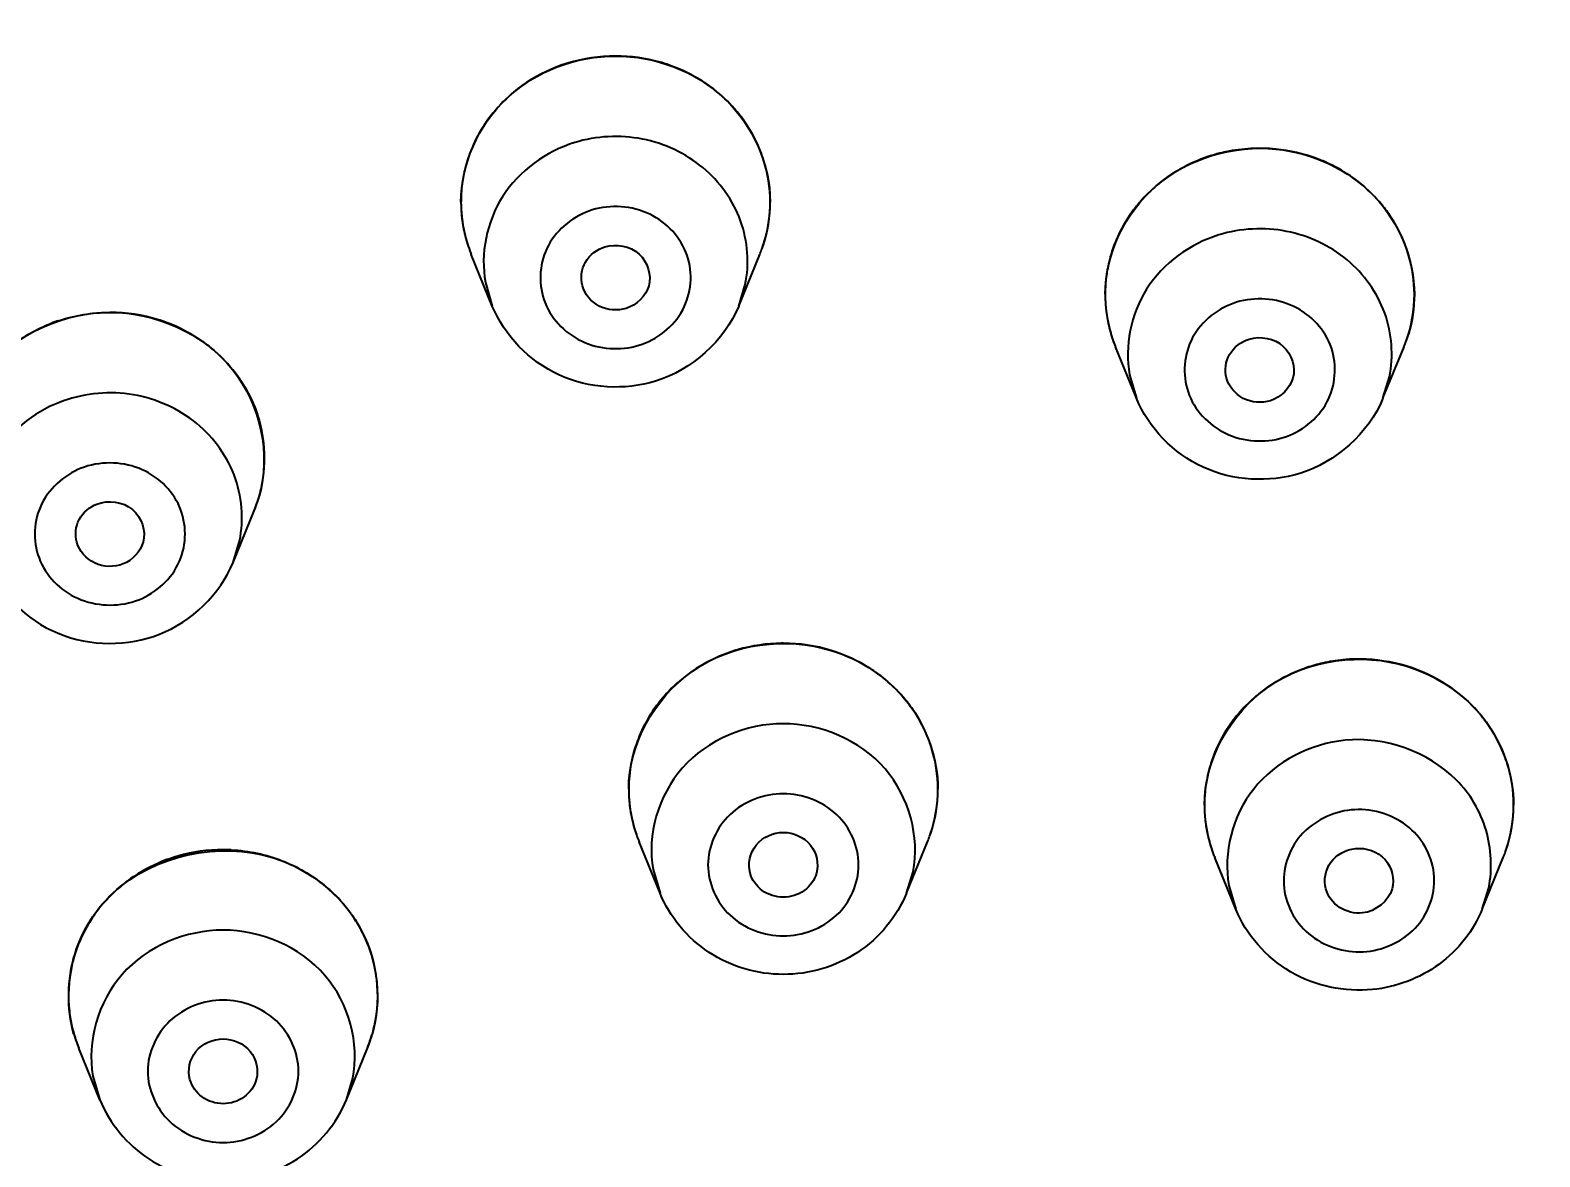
# Model space of a CAD drawing. Header units: millimetres. Extents: x 13495 to 14291, y -4366 to -3315.
# Drawn here: x 13882.07 to 13885.37, y -3794.761 to -3792.298 of the extents above; entities that cross this region are included whole.
import ezdxf

# ---------------------------------------------------------------- set-up
doc = ezdxf.new("R2010")
doc.units = ezdxf.units.MM
doc.header["$LTSCALE"] = 0.1
doc.layers.get('0').update_dxf_attribs({"lineweight": 15})
doc.layers.add('1', color=7, linetype='Continuous')
doc.styles.add('ARIAL', font='arial.ttf')
doc.dimstyles.new('사본 ISO-25', dxfattribs={"dimtxt": 4, "dimasz": 3.5, "dimexe": 0.5, "dimexo": 0.625, "dimgap": 1.5, "dimtad": 1, "dimtih": 1, "dimtoh": 1, "dimdec": 1, "dimlfac": 4, "dimdsep": 46, "dimtxsty": 'ARIAL', "dimcen": 0, "dimclrd": 3, "dimclre": 3, "dimclrt": 3, "dimadec": 1, "dimazin": 0, "dimtfac": 1, "dimtdec": 1, "dimtmove": 0, "dimatfit": 3, "dimfxl": 1.25, "dimtfill": 1, "dimarcsym": 0})

# ---------------------------------------------------------------- blocks, each defined once
blk = doc.blocks.new('*D104')
at = {"color": 3, "lineweight": -2, "transparency": 16777216}
for p, q in [((13864.184, -3793.8186), (13864.184, -3773.2593)), ((13894.2885, -3793.9819), (13894.2885, -3773.2593)), ((13867.684, -3773.7593), (13890.7885, -3773.7593))]:
    blk.add_line(p, q, dxfattribs=at)
at = {"color": 3, "transparency": 16777216}
for points in [[(13867.684, -3773.176), (13867.684, -3774.3427), (13864.184, -3773.7593)], [(13890.7885, -3773.176), (13890.7885, -3774.3427), (13894.2885, -3773.7593)]]:
    blk.add_solid(points, dxfattribs=at)
at = {"layer": 'Defpoints', "color": 0, "transparency": 16777216}
for p in [(13894.2885, -3773.7593), (13864.184, -3794.4436), (13894.2885, -3794.6069)]:
    blk.add_point(p, dxfattribs=at)
at = {"color": 3, "transparency": 16777216, "insert": (13879.2363, -3770.2511), "char_height": 4, "attachment_point": 5, "style": 'ARIAL', "bg_fill": 3, "box_fill_scale": 1.1, "bg_fill_color": 256, "bg_fill_true_color": 13158600, "bg_fill_transparency": 0}
blk.add_mtext('{\\fISOCPEUR|b0|i0|c0|p34;%%C}121', dxfattribs=at)

msp = doc.modelspace()

# ---------------------------------------------------------------- linework, layer by layer
at = {"layer": '1', "color": 7, "linetype": 'Continuous'}
for p, q in [((13883.0802, -3792.9012), (13883.0342, -3792.7886)), ((13883.619, -3792.9012), (13883.6649, -3792.7886)), ((13883.0651, -3792.8495), (13883.0802, -3792.9012)), ((13883.619, -3792.9012), (13883.6331, -3792.8545)), ((13884.4883, -3793.103), (13884.4424, -3792.9904)), ((13885.0271, -3793.103), (13885.0731, -3792.9904)), ((13884.4732, -3793.0514), (13884.4883, -3793.103)), ((13885.0271, -3793.103), (13885.0413, -3793.0563)), ((13882.5137, -3793.4618), (13882.5596, -3793.3491)), ((13882.5137, -3793.4618), (13882.5278, -3793.415)), ((13883.4469, -3794.1852), (13883.4009, -3794.0725)), ((13883.9856, -3794.1852), (13884.0316, -3794.0725)), ((13884.7054, -3794.2198), (13884.6594, -3794.1071)), ((13885.2441, -3794.2198), (13885.2901, -3794.1071)), ((13883.4318, -3794.1335), (13883.4469, -3794.1852)), ((13883.9856, -3794.1852), (13883.9998, -3794.1384)), ((13884.6903, -3794.1681), (13884.7054, -3794.2198)), ((13885.2441, -3794.2198), (13885.2583, -3794.1731)), ((13882.2223, -3794.6365), (13882.1763, -3794.5239)), ((13882.7611, -3794.6365), (13882.807, -3794.5239)), ((13882.2072, -3794.5848), (13882.2223, -3794.6365)), ((13882.7611, -3794.6365), (13882.7752, -3794.5898))]:
    msp.add_line(p, q, dxfattribs=at)
for centre, radius, start, end in [((13883.3472, -3792.7028), 0.3479, 107.0614, 107.5683), ((13883.3497, -3792.7125), 0.3579, 90.0248, 106.9921), ((13883.3495, -3792.7125), 0.3579, 74.229, 89.9803), ((13883.3509, -3792.706), 0.3513, 69.0581, 74.1742), ((13883.353, -3792.7009), 0.3457, 58.0655, 69.0703), ((13883.3408, -3792.6923), 0.3356, 123.636, 129.2489), ((13883.3566, -3792.6947), 0.3386, 51.9921, 58.0306), ((13883.3361, -3792.6866), 0.3282, 129.23, 140.6727), ((13883.3622, -3792.6875), 0.3295, 41.2658, 51.9987), ((13883.33, -3792.6813), 0.3202, 140.7216, 147.5359), ((13883.3676, -3792.6826), 0.3222, 34.991, 41.2327), ((13883.3233, -3792.6771), 0.3123, 147.5265, 158.3448), ((13883.3742, -3792.678), 0.3141, 23.2594, 34.9883), ((13883.3187, -3792.675), 0.3072, 158.3877, 165.7822), ((13883.3802, -3792.6752), 0.3075, 17.6338, 23.2247), ((13884.7559, -3792.9062), 0.3496, 107.0664, 118.1923), ((13884.757, -3792.9099), 0.3535, 103.3761, 107.0576), ((13884.7574, -3792.9118), 0.3554, 101.859, 103.3787), ((13884.7578, -3792.9155), 0.3591, 84.3714, 101.7982), ((13884.7579, -3792.9121), 0.3557, 69.5643, 84.3249), ((13884.7602, -3792.9048), 0.3481, 64.7075, 69.5096), ((13883.3149, -3792.674), 0.3033, 165.785, 172.3714), ((13883.3827, -3792.6742), 0.3048, 0.0741, 17.5953), ((13884.7525, -3792.8997), 0.3422, 118.2093, 121.4534), ((13884.7628, -3792.8995), 0.3422, 54.3719, 64.72), ((13883.313, -3792.6737), 0.3013, 172.3855, 176.5632), ((13884.7668, -3792.8936), 0.3351, 48.6638, 54.3405), ((13884.7725, -3792.8873), 0.3265, 38.5868, 48.67), ((13883.3144, -3792.6738), 0.3027, 176.5673, 184.1993), ((13883.3163, -3792.6734), 0.3046, 180.073, 195.2904), ((13883.3829, -3792.6734), 0.3046, 344.6539, 359.9265), ((13884.7397, -3792.8843), 0.3221, 138.9232, 143.7612), ((13883.3135, -3792.6738), 0.3018, 184.2017, 189.5152), ((13884.7338, -3792.8802), 0.3149, 143.7404, 157.0231), ((13884.7776, -3792.883), 0.3199, 32.7029, 38.5582), ((13884.7837, -3792.8791), 0.3126, 21.7129, 32.7008), ((13883.3158, -3792.6733), 0.3042, 189.5338, 196.6901), ((13883.3165, -3792.6734), 0.3049, 195.2833, 199.0202), ((13883.3191, -3792.6724), 0.3076, 196.6848, 200.5837), ((13883.3797, -3792.6722), 0.308, 337.8046, 340.0712), ((13883.3811, -3792.6727), 0.3066, 340.0717, 341.6099), ((13883.3827, -3792.6734), 0.3049, 340.9775, 344.6607), ((13884.7276, -3792.8771), 0.3081, 157.0909, 163.5265), ((13884.7891, -3792.8767), 0.3068, 16.4595, 21.6839), ((13883.3201, -3792.672), 0.3087, 200.5825, 202.1823), ((13884.7239, -3792.876), 0.3041, 163.5275, 169.8375), ((13884.7913, -3792.8759), 0.3044, 0.0603, 16.4282), ((13884.7221, -3792.8756), 0.3023, 169.8533, 176.1291), ((13884.7223, -3792.8756), 0.3025, 176.1303, 182.9645), ((13884.7244, -3792.8752), 0.3046, 180.0679, 195.4631), ((13884.7208, -3792.8757), 0.301, 182.9685, 186.3478), ((13884.7228, -3792.8754), 0.303, 186.3611, 193.0864), ((13882.2424, -3793.2651), 0.3497, 109.6451, 111.3667), ((13882.2429, -3793.2666), 0.3513, 108.5006, 109.6457), ((13882.2441, -3793.273), 0.3579, 72.7497, 89.9753), ((13882.2459, -3793.2657), 0.3504, 67.2822, 72.6774), ((13882.2485, -3793.2597), 0.3438, 54.8268, 67.2935), ((13884.7262, -3792.8746), 0.3065, 193.0881, 200.1384), ((13884.7253, -3792.8749), 0.3056, 195.4758, 202.1691), ((13884.7904, -3792.8751), 0.3052, 339.7139, 343.3705), ((13882.2531, -3793.2528), 0.3356, 48.6845, 54.7818), ((13882.2596, -3793.2454), 0.3257, 35.5938, 48.6861), ((13884.7267, -3792.8744), 0.3071, 200.1377, 202.1892), ((13884.7875, -3792.8739), 0.3084, 337.8054, 339.0452), ((13884.7884, -3792.8742), 0.3075, 339.0452, 340.2425), ((13882.2666, -3793.2401), 0.317, 30.242, 35.5442), ((13882.28, -3793.2343), 0.3023, 8.2984, 11.2729), ((13882.2789, -3793.2343), 0.3034, 352.1284, 8.269), ((13882.278, -3793.2339), 0.3043, 345.4432, 352.0687), ((13882.276, -3793.2334), 0.3063, 337.8019, 345.4401), ((13882.2742, -3793.2327), 0.3083, 337.8315, 344.1107), ((13883.7125, -3793.9841), 0.345, 111.747, 122.785), ((13883.7146, -3793.9892), 0.3505, 106.2792, 111.7629), ((13883.7164, -3793.9965), 0.358, 90.6397, 106.2229), ((13883.7162, -3793.9921), 0.3536, 90.0001, 90.6234), ((13883.7161, -3793.9964), 0.3579, 73.0079, 89.9752), ((13883.7086, -3793.9777), 0.3375, 122.8251, 129.4292), ((13883.7242, -3793.9773), 0.3369, 51.8956, 56.9904), ((13884.9719, -3794.0206), 0.347, 108.6316, 120.898), ((13884.9743, -3794.0279), 0.3547, 102.8402, 108.625), ((13884.9747, -3794.0293), 0.3562, 95.6797, 102.8497), ((13884.9747, -3794.031), 0.3579, 90.881, 95.6659), ((13884.9748, -3794.0314), 0.3582, 89.5477, 90.8827), ((13884.9746, -3794.0308), 0.3576, 73.0015, 89.5236), ((13883.7027, -3793.9707), 0.3283, 129.4143, 139.8358), ((13883.7289, -3793.9714), 0.3294, 40.5275, 51.9087), ((13884.9679, -3794.0137), 0.339, 120.932, 124.9999), ((13884.9827, -3794.0119), 0.3369, 51.8956, 56.9904), ((13883.697, -3793.9655), 0.3206, 139.8764, 147.0905), ((13883.7345, -3793.9664), 0.3219, 34.648, 40.4865), ((13884.9874, -3794.006), 0.3294, 40.5275, 51.9087), ((13883.6903, -3793.9612), 0.3126, 147.0891, 157.535), ((13883.7411, -3793.9618), 0.3138, 22.8972, 34.6498), ((13884.993, -3794.001), 0.3219, 34.648, 40.4865), ((13884.9494, -3793.9961), 0.3133, 145.9314, 159.2099), ((13884.9541, -3793.9991), 0.3189, 141.8411, 145.9511), ((13884.9996, -3793.9964), 0.3138, 22.8972, 34.6498), ((13883.6859, -3793.9592), 0.3078, 157.5682, 165.1202), ((13883.7469, -3793.9591), 0.3075, 17.4432, 22.859), ((13883.6816, -3793.958), 0.3033, 165.1265, 170.4729), ((13883.7494, -3793.9581), 0.3048, 0.0713, 17.4065), ((13884.9434, -3793.9934), 0.3067, 159.2766, 165.6115), ((13885.0054, -3793.9937), 0.3075, 17.4432, 22.859), ((13883.6801, -3793.9577), 0.3018, 170.4848, 175.8018), ((13884.9403, -3793.9926), 0.3035, 165.6097, 173.6338), ((13885.0079, -3793.9927), 0.3048, 0.0713, 17.4065), ((13883.681, -3793.9577), 0.3027, 175.8043, 183.4267), ((13883.6829, -3793.9574), 0.3046, 180.0716, 199.0638), ((13883.7495, -3793.9573), 0.3047, 340.965, 359.9267), ((13884.9378, -3793.9923), 0.301, 173.6524, 177.2023), ((13883.6796, -3793.9578), 0.3013, 183.4307, 187.6145), ((13883.6822, -3793.9574), 0.3039, 187.635, 195.7686), ((13884.9394, -3793.9923), 0.3026, 177.2062, 184.1884), ((13884.9414, -3793.992), 0.3046, 180.0716, 199.0638), ((13885.008, -3793.992), 0.3046, 340.965, 359.9269), ((13884.939, -3793.9923), 0.3022, 184.1898, 190.1472), ((13883.6853, -3793.9565), 0.3072, 195.7643, 200.7455), ((13883.7465, -3793.9562), 0.3079, 337.8026, 340.1686), ((13883.748, -3793.9567), 0.3063, 340.1695, 341.473), ((13884.9411, -3793.9919), 0.3043, 190.1645, 197.0017), ((13882.4918, -3794.4479), 0.358, 90.0222, 106.0131), ((13882.4917, -3794.4474), 0.3575, 88.3032, 89.9996), ((13882.4917, -3794.4479), 0.3581, 87.1728, 88.3035), ((13883.6859, -3793.9563), 0.3078, 200.7446, 202.1846), ((13884.9442, -3793.991), 0.3075, 196.9968, 200.5546), ((13885.0047, -3793.9907), 0.3082, 337.805, 339.9932), ((13885.0061, -3793.9912), 0.3067, 339.9935, 341.6862), ((13882.4883, -3794.4361), 0.3457, 110.1824, 123.6436), ((13882.4902, -3794.441), 0.3509, 106.0695, 110.1997), ((13884.9451, -3793.9906), 0.3086, 200.5536, 202.1845), ((13882.4839, -3794.4288), 0.3372, 123.7033, 129.6788), ((13882.4776, -3794.4213), 0.3273, 129.6688, 142.4005), ((13882.5035, -3794.4238), 0.3307, 45.2309, 50.8379), ((13882.5093, -3794.418), 0.3226, 32.2368, 45.2435), ((13882.471, -3794.4158), 0.3188, 142.4522, 148.4637), ((13882.4645, -3794.4118), 0.3112, 148.48, 164.451), ((13882.5159, -3794.4136), 0.3146, 25.816, 32.1813), ((13882.522, -3794.4105), 0.3078, 12.2063, 25.8001), ((13882.4578, -3794.4092), 0.304, 167.546, 186.5688), ((13882.4574, -3794.4094), 0.3037, 164.523, 167.4873), ((13882.5263, -3794.4093), 0.3033, 6.7049, 12.1655), ((13882.5256, -3794.409), 0.304, 347.4154, 6.62), ((13882.4572, -3794.4088), 0.3035, 186.6535, 192.8038), ((13882.46, -3794.4081), 0.3063, 192.8116, 202.1961), ((13882.4621, -3794.4073), 0.3086, 196.0976, 202.1995), ((13882.5225, -3794.4078), 0.3073, 337.8054, 346.101), ((13882.5266, -3794.4089), 0.303, 346.1192, 347.3569), ((13882.5222, -3794.4076), 0.3076, 337.826, 343.7985)]:
    msp.add_arc(centre, radius, start, end, dxfattribs=at)
for points, knots in [([(13871.2498, -3782.8814), (13872.3544, -3782.204), (13874.7631, -3781.1316), (13878.6612, -3780.4901), (13882.6022, -3780.8428), (13886.3068, -3782.1679), (13889.5137, -3784.3745), (13891.992, -3787.3122), (13893.5588, -3790.7703), (13893.9167, -3793.2694), (13893.9167, -3794.5069)], [0, 0, 0, 0, 0.126491, 0.254042, 0.381737, 0.50862, 0.633952, 0.757411, 0.879197, 1, 1, 1, 1]), ([(13864.63, -3793.2566), (13864.7985, -3791.5486), (13865.8389, -3788.1363), (13869.2264, -3783.9757), (13873.9583, -3781.2677), (13879.388, -3780.3626), (13884.7984, -3781.3675), (13889.4745, -3784.1631), (13892.7757, -3788.3871), (13893.7443, -3791.8176), (13893.8773, -3793.5278)], [0, 0, 0, 0, 0.121767, 0.245638, 0.372075, 0.500191, 0.628257, 0.75457, 0.878307, 1, 1, 1, 1]), ([(13890.4964, -3803.3838), (13891.7025, -3802.0103), (13893.5812, -3798.7628), (13894.181, -3793.1935), (13892.4539, -3787.8406), (13888.6966, -3783.5616), (13883.5237, -3780.9851), (13877.7181, -3780.471), (13872.142, -3782.0794), (13869.0826, -3784.4668), (13867.869, -3785.8853)], [0, 0, 0, 0, 0.12306, 0.244548, 0.366574, 0.490907, 0.617911, 0.74639, 0.874326, 1, 1, 1, 1]), ([(13865.5061, -3794.0538), (13865.5699, -3792.7498), (13866.1258, -3790.1294), (13868.1502, -3786.6444), (13871.1731, -3783.8917), (13874.9145, -3782.1166), (13879.0382, -3781.4684), (13883.1805, -3782.0032), (13886.9724, -3783.6719), (13889.0646, -3785.4698), (13889.9385, -3786.4918)], [0, 0, 0, 0, 0.120916, 0.24321, 0.36755, 0.493861, 0.621392, 0.748983, 0.875454, 1, 1, 1, 1]), ([(13892.7719, -3794.0552), (13892.7069, -3792.7184), (13892.1186, -3790.0303), (13889.9707, -3786.491), (13886.7787, -3783.7586), (13882.8617, -3782.0957), (13878.5994, -3781.6522), (13874.3976, -3782.4698), (13870.6614, -3784.4699), (13868.7005, -3786.497), (13867.9181, -3787.6229)], [0, 0, 0, 0, 0.121003, 0.243481, 0.36811, 0.494728, 0.622437, 0.749946, 0.876036, 1, 1, 1, 1]), ([(13883.0116, -3792.6738), (13883.0116, -3792.5916), (13883.0885, -3792.4183), (13883.2641, -3792.3546), (13883.3496, -3792.3546)], [0, 0, 0, 0, 0.489924, 1, 1, 1, 1]), ([(13883.3496, -3792.3546), (13883.4351, -3792.3546), (13883.6107, -3792.4183), (13883.6875, -3792.5916), (13883.6875, -3792.6738)], [0, 0, 0, 0, 0.510077, 1, 1, 1, 1]), ([(13883.2604, -3792.5438), (13883.1975, -3792.5632), (13883.0817, -3792.6458), (13883.0537, -3792.7869), (13883.0651, -3792.8495)], [0, 0, 0, 0, 0.508422, 1, 1, 1, 1]), ([(13883.6331, -3792.8545), (13883.6424, -3792.8088), (13883.6351, -3792.7093), (13883.5475, -3792.588), (13883.4102, -3792.5239), (13883.3075, -3792.5294), (13883.2604, -3792.5438)], [0, 0, 0, 0, 0.242536, 0.489452, 0.743343, 1, 1, 1, 1]), ([(13884.4198, -3792.8756), (13884.4198, -3792.7882), (13884.5081, -3792.6031), (13884.7023, -3792.5491), (13884.7931, -3792.5581)], [0, 0, 0, 0, 0.48951, 1, 1, 1, 1]), ([(13884.7931, -3792.5581), (13884.8725, -3792.566), (13885.0294, -3792.6372), (13885.0957, -3792.7987), (13885.0957, -3792.8756)], [0, 0, 0, 0, 0.509525, 1, 1, 1, 1]), ([(13883.2987, -3792.6912), (13883.2595, -3792.7033), (13883.1873, -3792.7586), (13883.1763, -3792.8943), (13883.2688, -3792.9936), (13883.3603, -3792.9994), (13883.4005, -3792.987)], [0, 0, 0, 0, 0.251163, 0.494065, 0.742992, 1, 1, 1, 1]), ([(13883.4005, -3792.987), (13883.4397, -3792.975), (13883.5118, -3792.9197), (13883.5229, -3792.784), (13883.4304, -3792.6846), (13883.3388, -3792.6789), (13883.2987, -3792.6912)], [0, 0, 0, 0, 0.251163, 0.494065, 0.742992, 1, 1, 1, 1]), ([(13885.0413, -3793.0563), (13885.0505, -3793.0106), (13885.0432, -3792.9111), (13884.9556, -3792.7898), (13884.8183, -3792.7257), (13884.7157, -3792.7312), (13884.6685, -3792.7457)], [0, 0, 0, 0, 0.242536, 0.489452, 0.743343, 1, 1, 1, 1]), ([(13883.277, -3792.8569), (13883.2724, -3792.8401), (13883.2775, -3792.8005), (13883.3092, -3792.777), (13883.3264, -3792.7718)], [0, 0, 0, 0, 0.491531, 1, 1, 1, 1]), ([(13883.3264, -3792.7718), (13883.3507, -3792.7643), (13883.4104, -3792.7744), (13883.4286, -3792.8337), (13883.4222, -3792.857)], [0, 0, 0, 0, 0.512468, 1, 1, 1, 1]), ([(13884.6685, -3792.7457), (13884.6056, -3792.765), (13884.4898, -3792.8476), (13884.4618, -3792.9888), (13884.4732, -3793.0514)], [0, 0, 0, 0, 0.508422, 1, 1, 1, 1]), ([(13883.3728, -3792.9065), (13883.3538, -3792.9123), (13883.3103, -3792.9093), (13883.282, -3792.8754), (13883.277, -3792.8569)], [0, 0, 0, 0, 0.508582, 1, 1, 1, 1]), ([(13883.4371, -3793.0655), (13883.3697, -3793.0862), (13883.215, -3793.0781), (13883.1066, -3792.9659), (13883.0802, -3792.9012)], [0, 0, 0, 0, 0.502607, 1, 1, 1, 1]), ([(13884.7068, -3792.893), (13884.6676, -3792.9051), (13884.5955, -3792.9604), (13884.5844, -3793.0961), (13884.6769, -3793.1954), (13884.7685, -3793.2012), (13884.8086, -3793.1889)], [0, 0, 0, 0, 0.251163, 0.494065, 0.742992, 1, 1, 1, 1]), ([(13884.8086, -3793.1889), (13884.8478, -3793.1768), (13884.92, -3793.1215), (13884.931, -3792.9858), (13884.8385, -3792.8865), (13884.747, -3792.8807), (13884.7068, -3792.893)], [0, 0, 0, 0, 0.251163, 0.494065, 0.742992, 1, 1, 1, 1]), ([(13881.9176, -3793.316), (13881.8922, -3793.2253), (13881.9396, -3793.0022), (13882.1459, -3792.9151), (13882.2443, -3792.9151)], [0, 0, 0, 0, 0.488965, 1, 1, 1, 1]), ([(13882.2443, -3792.9151), (13882.3429, -3792.9151), (13882.5496, -3793.0025), (13882.5965, -3793.2263), (13882.5707, -3793.3171)], [0, 0, 0, 0, 0.511025, 1, 1, 1, 1]), ([(13884.6851, -3793.0587), (13884.6805, -3793.0419), (13884.6856, -3793.0023), (13884.7173, -3792.9789), (13884.7346, -3792.9736)], [0, 0, 0, 0, 0.491531, 1, 1, 1, 1]), ([(13884.7346, -3792.9736), (13884.7589, -3792.9661), (13884.8186, -3792.9762), (13884.8367, -3793.0355), (13884.8303, -3793.0588)], [0, 0, 0, 0, 0.512468, 1, 1, 1, 1]), ([(13884.7809, -3793.1083), (13884.762, -3793.1141), (13884.7185, -3793.1111), (13884.6902, -3793.0772), (13884.6851, -3793.0587)], [0, 0, 0, 0, 0.508582, 1, 1, 1, 1]), ([(13882.5278, -3793.415), (13882.5374, -3793.3676), (13882.5287, -3793.264), (13882.4336, -3793.1406), (13882.2877, -3793.0806), (13882.1814, -3793.0932), (13882.1338, -3793.1118)], [0, 0, 0, 0, 0.242358, 0.489489, 0.743723, 1, 1, 1, 1]), ([(13884.8453, -3793.2673), (13884.7778, -3793.288), (13884.6232, -3793.2799), (13884.5147, -3793.1677), (13884.4883, -3793.103)], [0, 0, 0, 0, 0.502607, 1, 1, 1, 1]), ([(13882.1338, -3793.1118), (13882.076, -3793.1344), (13881.9724, -3793.2183), (13881.949, -3793.3508), (13881.9598, -3793.4101)], [0, 0, 0, 0, 0.507705, 1, 1, 1, 1]), ([(13882.1813, -3793.256), (13882.1432, -3793.2709), (13882.0757, -3793.3317), (13882.0763, -3793.4678), (13882.1763, -3793.5595), (13882.2682, -3793.5587), (13882.3073, -3793.5434)], [0, 0, 0, 0, 0.250051, 0.492862, 0.742906, 1, 1, 1, 1]), ([(13882.3073, -3793.5434), (13882.3454, -3793.5285), (13882.4129, -3793.4677), (13882.4122, -3793.3315), (13882.3123, -3793.2399), (13882.2204, -3793.2407), (13882.1813, -3793.256)], [0, 0, 0, 0, 0.250051, 0.492862, 0.742906, 1, 1, 1, 1]), ([(13882.1717, -3793.4175), (13882.1673, -3793.4015), (13882.1713, -3793.3643), (13882.1997, -3793.3404), (13882.2156, -3793.3342)], [0, 0, 0, 0, 0.492269, 1, 1, 1, 1]), ([(13882.2156, -3793.3342), (13882.2401, -3793.3247), (13882.3032, -3793.3317), (13882.3235, -3793.3933), (13882.3169, -3793.4174)], [0, 0, 0, 0, 0.512596, 1, 1, 1, 1]), ([(13882.273, -3793.4651), (13882.2537, -3793.4727), (13882.2076, -3793.472), (13882.177, -3793.4368), (13882.1717, -3793.4175)], [0, 0, 0, 0, 0.5084, 1, 1, 1, 1]), ([(13881.9749, -3793.4618), (13882.0026, -3793.5296), (13882.1198, -3793.6464), (13882.2839, -3793.6457), (13882.3528, -3793.6187)], [0, 0, 0, 0, 0.497447, 1, 1, 1, 1]), ([(13883.3783, -3793.9577), (13883.3783, -3793.8599), (13883.492, -3793.6518), (13883.723, -3793.6242), (13883.8207, -3793.6542)], [0, 0, 0, 0, 0.489146, 1, 1, 1, 1]), ([(13883.8207, -3793.6542), (13883.886, -3793.6742), (13884.0065, -3793.7538), (13884.0542, -3793.8916), (13884.0542, -3793.9577)], [0, 0, 0, 0, 0.508081, 1, 1, 1, 1]), ([(13884.6368, -3793.9924), (13884.6368, -3793.8946), (13884.7505, -3793.6864), (13884.9815, -3793.6588), (13885.0792, -3793.6888)], [0, 0, 0, 0, 0.489146, 1, 1, 1, 1]), ([(13885.0792, -3793.6888), (13885.1445, -3793.7088), (13885.265, -3793.7884), (13885.3127, -3793.9262), (13885.3127, -3793.9924)], [0, 0, 0, 0, 0.508081, 1, 1, 1, 1]), ([(13883.7162, -3793.8144), (13883.6358, -3793.8144), (13883.4687, -3793.8816), (13883.4179, -3794.0578), (13883.4318, -3794.1335)], [0, 0, 0, 0, 0.510811, 1, 1, 1, 1]), ([(13883.9998, -3794.1384), (13884.0152, -3794.0623), (13883.9665, -3793.883), (13883.7974, -3793.8144), (13883.7162, -3793.8144)], [0, 0, 0, 0, 0.489136, 1, 1, 1, 1]), ([(13884.9446, -3793.8506), (13884.8694, -3793.858), (13884.7196, -3793.9323), (13884.6772, -3794.0967), (13884.6903, -3794.1681)], [0, 0, 0, 0, 0.51012, 1, 1, 1, 1]), ([(13885.2583, -3794.1731), (13885.2666, -3794.1319), (13885.2622, -3794.0433), (13885.1729, -3793.8916), (13885.0301, -3793.8421), (13884.9446, -3793.8506)], [0, 0, 0, 0, 0.246306, 0.496086, 1, 1, 1, 1]), ([(13883.7162, -3793.9676), (13883.6746, -3793.9676), (13883.589, -3793.999), (13883.5333, -3794.1231), (13883.589, -3794.2472), (13883.6746, -3794.2786), (13883.7162, -3794.2786)], [0, 0, 0, 0, 0.255044, 0.499984, 0.744936, 1, 1, 1, 1]), ([(13883.7162, -3794.2786), (13883.7579, -3794.2786), (13883.8435, -3794.2472), (13883.8992, -3794.1231), (13883.8435, -3793.999), (13883.7579, -3793.9676), (13883.7162, -3793.9676)], [0, 0, 0, 0, 0.255044, 0.499984, 0.744936, 1, 1, 1, 1]), ([(13884.9575, -3794.003), (13884.9162, -3794.0071), (13884.8343, -3794.0468), (13884.7928, -3794.1764), (13884.862, -3794.2935), (13884.9503, -3794.3165), (13884.9919, -3794.3124)], [0, 0, 0, 0, 0.253902, 0.497894, 0.744028, 1, 1, 1, 1]), ([(13884.9919, -3794.3124), (13885.0332, -3794.3083), (13885.1151, -3794.2686), (13885.1566, -3794.139), (13885.0875, -3794.0219), (13884.9991, -3793.9989), (13884.9575, -3794.003)], [0, 0, 0, 0, 0.253902, 0.497894, 0.744028, 1, 1, 1, 1]), ([(13883.6437, -3794.1409), (13883.6381, -3794.1208), (13883.6488, -3794.0715), (13883.6945, -3794.0522), (13883.7162, -3794.0522)], [0, 0, 0, 0, 0.488974, 1, 1, 1, 1]), ([(13883.7162, -3794.0522), (13883.738, -3794.0522), (13883.7837, -3794.0715), (13883.7943, -3794.1208), (13883.7888, -3794.1409)], [0, 0, 0, 0, 0.511006, 1, 1, 1, 1]), ([(13882.1656, -3794.4929), (13882.1494, -3794.4367), (13882.1516, -3794.3105), (13882.2903, -3794.1043), (13882.5102, -3794.0708), (13882.621, -3794.1142)], [0, 0, 0, 0, 0.246885, 0.498089, 1, 1, 1, 1]), ([(13884.9022, -3794.1756), (13884.8969, -3794.1566), (13884.9055, -3794.1105), (13884.9464, -3794.0893), (13884.9669, -3794.0873)], [0, 0, 0, 0, 0.489726, 1, 1, 1, 1]), ([(13884.9669, -3794.0873), (13884.9898, -3794.085), (13885.0402, -3794.1017), (13885.0531, -3794.1543), (13885.0473, -3794.1755)], [0, 0, 0, 0, 0.511634, 1, 1, 1, 1]), ([(13882.621, -3794.1142), (13882.6933, -3794.1425), (13882.8222, -3794.2513), (13882.8386, -3794.4211), (13882.8176, -3794.4934)], [0, 0, 0, 0, 0.507663, 1, 1, 1, 1]), ([(13883.7162, -3794.1939), (13883.7002, -3794.1939), (13883.6676, -3794.184), (13883.6478, -3794.1559), (13883.6437, -3794.1409)], [0, 0, 0, 0, 0.508432, 1, 1, 1, 1]), ([(13883.7888, -3794.1409), (13883.7847, -3794.1559), (13883.7649, -3794.184), (13883.7323, -3794.1939), (13883.7162, -3794.1939)], [0, 0, 0, 0, 0.491557, 1, 1, 1, 1]), ([(13883.7162, -3794.3626), (13883.6598, -3794.3626), (13883.5448, -3794.3296), (13883.468, -3794.2369), (13883.4469, -3794.1852)], [0, 0, 0, 0, 0.502479, 1, 1, 1, 1]), ([(13883.9856, -3794.1852), (13883.9645, -3794.2369), (13883.8877, -3794.3296), (13883.7727, -3794.3626), (13883.7162, -3794.3626)], [0, 0, 0, 0, 0.497525, 1, 1, 1, 1]), ([(13884.9826, -3794.2282), (13884.9653, -3794.2299), (13884.9291, -3794.2218), (13884.9066, -3794.1917), (13884.9022, -3794.1756)], [0, 0, 0, 0, 0.508623, 1, 1, 1, 1]), ([(13885.0043, -3794.3957), (13884.9434, -3794.4018), (13884.815, -3794.3753), (13884.7282, -3794.2759), (13884.7054, -3794.2198)], [0, 0, 0, 0, 0.502576, 1, 1, 1, 1]), ([(13885.2441, -3794.2198), (13885.2248, -3794.2672), (13885.1574, -3794.3529), (13885.0557, -3794.3906), (13885.0043, -3794.3957)], [0, 0, 0, 0, 0.497666, 1, 1, 1, 1]), ([(13882.4917, -3794.2658), (13882.4113, -3794.2658), (13882.2441, -3794.3329), (13882.1934, -3794.5091), (13882.2072, -3794.5848)], [0, 0, 0, 0, 0.510811, 1, 1, 1, 1]), ([(13882.7752, -3794.5898), (13882.7907, -3794.5136), (13882.7419, -3794.3344), (13882.5729, -3794.2658), (13882.4917, -3794.2658)], [0, 0, 0, 0, 0.489136, 1, 1, 1, 1]), ([(13882.4917, -3794.4189), (13882.45, -3794.4189), (13882.3645, -3794.4503), (13882.3087, -3794.5744), (13882.3645, -3794.6985), (13882.45, -3794.73), (13882.4917, -3794.73)], [0, 0, 0, 0, 0.255044, 0.499984, 0.744936, 1, 1, 1, 1]), ([(13882.4917, -3794.73), (13882.5334, -3794.73), (13882.6189, -3794.6985), (13882.6747, -3794.5744), (13882.6189, -3794.4503), (13882.5334, -3794.4189), (13882.4917, -3794.4189)], [0, 0, 0, 0, 0.255044, 0.499984, 0.744936, 1, 1, 1, 1]), ([(13882.4191, -3794.5922), (13882.4136, -3794.5721), (13882.4242, -3794.5228), (13882.4699, -3794.5036), (13882.4917, -3794.5036)], [0, 0, 0, 0, 0.488974, 1, 1, 1, 1]), ([(13882.4917, -3794.5036), (13882.5135, -3794.5036), (13882.5591, -3794.5228), (13882.5698, -3794.5721), (13882.5643, -3794.5922)], [0, 0, 0, 0, 0.511006, 1, 1, 1, 1]), ([(13882.4917, -3794.6453), (13882.4756, -3794.6453), (13882.443, -3794.6353), (13882.4232, -3794.6072), (13882.4191, -3794.5922)], [0, 0, 0, 0, 0.508432, 1, 1, 1, 1]), ([(13882.5643, -3794.5922), (13882.5602, -3794.6072), (13882.5403, -3794.6353), (13882.5078, -3794.6453), (13882.4917, -3794.6453)], [0, 0, 0, 0, 0.491557, 1, 1, 1, 1]), ([(13882.2223, -3794.6365), (13882.2434, -3794.6883), (13882.3202, -3794.7809), (13882.4352, -3794.8139), (13882.4917, -3794.8139)], [0, 0, 0, 0, 0.497525, 1, 1, 1, 1]), ([(13882.4917, -3794.8139), (13882.5482, -3794.8139), (13882.6632, -3794.7809), (13882.7399, -3794.6883), (13882.7611, -3794.6365)], [0, 0, 0, 0, 0.502479, 1, 1, 1, 1])]:
    msp.add_open_spline(points, degree=3, knots=knots, dxfattribs=at)
for points in [[(13883.2422, -3792.3711), (13883.2115, -3792.3809), (13883.1818, -3792.395), (13883.1549, -3792.4128)], [(13884.5739, -3792.6077), (13884.5453, -3792.6253), (13884.5189, -3792.6473), (13884.4969, -3792.6727)], [(13883.672, -3792.7694), (13883.6822, -3792.7388), (13883.6875, -3792.7061), (13883.6875, -3792.6738)], [(13883.4222, -3792.857), (13883.416, -3792.8795), (13883.3951, -3792.8997), (13883.3728, -3792.9065)], [(13885.0778, -3792.9781), (13885.0895, -3792.9455), (13885.0957, -3792.9103), (13885.0957, -3792.8756)], [(13885.0957, -3792.8756), (13885.0957, -3792.9049), (13885.0913, -3792.9344), (13885.0829, -3792.9625)], [(13883.619, -3792.9012), (13883.5881, -3792.9769), (13883.5152, -3793.0415), (13883.4371, -3793.0655)], [(13882.0295, -3792.9879), (13882.0554, -3792.9678), (13882.0845, -3792.9514), (13882.115, -3792.9394)], [(13882.1314, -3792.9334), (13882.1676, -3792.9214), (13882.2062, -3792.9151), (13882.2443, -3792.9151)], [(13884.8303, -3793.0588), (13884.8241, -3793.0813), (13884.8032, -3793.1015), (13884.7809, -3793.1083)], [(13882.5404, -3793.0804), (13882.5574, -3793.1096), (13882.5698, -3793.1421), (13882.5764, -3793.1752)], [(13885.0271, -3793.103), (13884.9963, -3793.1787), (13884.9234, -3793.2433), (13884.8453, -3793.2673)], [(13882.3169, -3793.4174), (13882.3112, -3793.4383), (13882.2931, -3793.4573), (13882.273, -3793.4651)], [(13882.3528, -3793.6187), (13882.4226, -3793.5914), (13882.4854, -3793.5311), (13882.5137, -3793.4618)], [(13883.9078, -3793.6947), (13883.8809, -3793.6773), (13883.8513, -3793.6636), (13883.8207, -3793.6542)], [(13885.1663, -3793.7294), (13885.1394, -3793.7119), (13885.1098, -3793.6982), (13885.0792, -3793.6888)], [(13884.7735, -3793.7359), (13884.7471, -3793.7544), (13884.7232, -3793.7769), (13884.7034, -3793.8021)], [(13884.0384, -3794.0541), (13884.0488, -3794.0232), (13884.0542, -3793.9903), (13884.0542, -3793.9577)], [(13885.2973, -3794.0876), (13885.3074, -3794.0571), (13885.3127, -3794.0245), (13885.3127, -3793.9924)], [(13882.5093, -3794.0903), (13882.5474, -3794.0922), (13882.5856, -3794.1003), (13882.621, -3794.1142)], [(13882.621, -3794.1142), (13882.6538, -3794.127), (13882.6851, -3794.1451), (13882.7124, -3794.1674)], [(13885.0473, -3794.1755), (13885.04, -3794.2023), (13885.0103, -3794.2254), (13884.9826, -3794.2282)]]:
    msp.add_open_spline(points, degree=3, dxfattribs=at)

# ---------------------------------------------------------------- next in the draw order: dimensions: what is measured, and where the dimension line sits
dim = msp.add_linear_dim(base=(13894.2885, -3773.7593), p1=(13864.184, -3794.4436), p2=(13894.2885, -3794.6069), text='{\\fISOCPEUR|b0|i0|c0|p34;%%C}121', dimstyle='사본 ISO-25')
dim.commit()
dim.dimension.update_dxf_attribs({"geometry": '*D104', "text_midpoint": (13879.2363, -3770.2511)})

doc.saveas('drawing.dxf')
